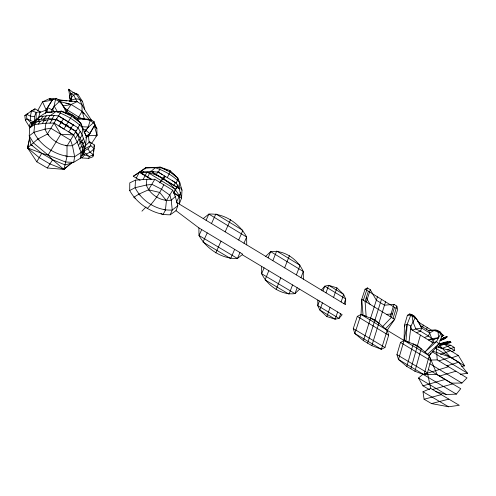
<?xml version="1.0" encoding="UTF-8"?>
<svg xmlns="http://www.w3.org/2000/svg" width="496" height="496" viewBox="0 0 496 496"><rect width="100%" height="100%" fill="white"/><g stroke="black" fill="none" stroke-linecap="round" stroke-linejoin="round"><path stroke-width="0.74" d="M34.478 121.576L34.491 116.535L36.177 112.406L40.157 111.712L38.645 117.459M29.518 138.055L27.553 147.876L36.797 161.814L47.306 167.995L63.891 169.372L66.985 156.674L67.028 145.973L75.417 132.079L75.07 131.08L71.536 128.929L70.5 129.084L68.777 131.961M36.09 119.964L36.177 112.406L31.558 110.813L24.8 115.667L25.42 120.317L29.152 126.294L30.566 127.379M129.692 190.526L129.785 182.857L135.464 180.141L146.835 179.316L154.814 179.292L172.701 190.185L175.324 196.608L177.816 205.722L176.012 210.67L170.227 214.787C154.244 215.252 137.28 204.402 129.692 190.526L135.11 187.705L146.277 185.064L152.012 184.376L161.566 189.267L169.961 195.257L171.232 200.148L172.248 210.025L170.227 214.787M317.837 300.099L317.756 305.654L319.87 310.056L326.864 316.584L335.172 319.182L339.053 318.376L342.166 314.693L242.47 254.888M180.823 192.814L179.366 196.131L179.236 204.054L181.592 197.978L181.989 190.16L179.819 182.782L177.729 177.959L170.004 170.556L160.171 167.164L145.539 167.89L133.294 176.26L140.114 180.389M58.956 126.003L60.71 123.126L60.363 122.134L56.879 120.013L52.942 119.573L51.882 120.069L51.398 119.579L48.875 119.592L47.827 120.162L45.923 123.219L45.043 129.134C49.135 139.649 61.225 146.965 72.441 145.644L77.202 142.141L79.007 139.078L79.038 137.9L77.915 135.693L77.277 135.495L77.227 134.335L75.417 132.079M85.138 145.936L89.633 141.794L94.283 144.925L94.159 148.775L92.938 156.755L88.697 158.373L81.927 157.964L80.538 157.337M135.464 180.141L135.11 187.705C141.751 201.103 157.139 211.073 172.248 210.025L177.816 205.722M33.747 124.291L33.902 121.26L39.581 116.69L46.512 112.245L61.454 111.191L72.354 115.066L80.705 122.996L86.44 136.567L85.665 144.615L84.215 151.596L82.578 154.417L84.128 147.256L85.665 144.615L81.896 134.174L77.965 127.77L58.485 115.872L50.865 115.277L39.581 116.69L37.925 119.319L32.122 124.068L32.302 125.5M42.247 123.64L43.915 120.968L43.611 120.497L40.976 120.931L39.996 121.601L39.482 121.111L37.175 121.396L31.465 125.11L29.673 127.937L29.239 135.848L30.95 144.596L41.726 153.314L52.607 159.768L65.249 164.963L73.668 162.353L80.327 158.305L81.97 155.465L82.671 148.862L81.89 146.742L81.245 146.525L79.794 149.011M84.345 149.37L84.215 151.596L82.293 152.749M428.246 330.627L435.24 329.834L437.584 330.423L440.355 332.134L440.888 333.74L438.514 337.751L431.762 338.7L429.66 332.946L421.736 328.079C419.225 323.194 416.776 317.297 411.823 314.501L410.781 315.146L407.148 324.266L405.988 341.223L404.066 340.058M80.222 131.452L78.535 134.304L78.442 135.327L79.887 137.572L80.606 137.597L82.169 134.937M146.835 179.316L146.277 185.064C150.009 194.612 160.921 201.829 171.232 200.148L175.324 196.608M160.958 213.528L162.93 214.706L165.41 210.236L166.433 200.638L172.701 190.185M133.294 176.26L139.55 172.422L145.539 167.89L155.273 167.722L160.171 167.164L170.06 171.969L177.729 177.959L177.5 180.098L176.142 183.049L179.205 188.747L181.592 197.978L173.823 193.254L177.921 184.983M46.959 112.263L47.467 107.669L52.911 99.008L56.166 98.326L59.954 100.663L67.09 111.761L77.599 118.215L90.477 119.486L94.159 121.756L95.003 124.924L88.468 135.792L86.161 137.739M93.019 156.017L93.192 154.541M93.527 151.584L93.694 150.102M94.029 147.145L94.283 144.925M78.473 145.52L80.048 142.842L80.191 141.658L79.416 139.134L79.007 139.078M31.223 126.263L31.595 123.306L26.883 118.854L26.418 114.21L30.386 116.169L34.491 116.535M81.245 146.525L81.387 145.365L80.594 142.891L80.048 142.842M413.168 315.909L414.656 316.256L415.121 317.824L411.01 325.984L408.958 342.339L404.06 340.492L400.514 342.457L396.924 354.64L398.499 359.482L406.807 366.426L414.916 371.244L424.068 374.697L427.459 372.862L430.757 360.691L429.245 355.725L417.458 345.551L404.06 340.492L404.445 325.339L407.408 315.301L409.597 313.993L411.823 314.501L413.063 322.096L415.834 328.941L420.515 331.154L428.445 336.021L431.762 338.7L428.321 339.94L433.975 339.363L438.514 337.751L438.111 332.022L437.584 330.423L428.742 330.671L420.856 325.816M80.327 158.305L81.102 152.464L82.541 149.99M51.764 112.003C51.795 106.764 57.245 104.371 59.954 100.663M81.896 134.174L82.851 128.042C75.442 120.522 65.987 114.762 55.93 111.581L50.865 115.277M51.913 110.304C55.05 106.956 54.145 102.04 56.166 98.326M83.402 138.347L81.753 141.98L82.466 144.131L82.993 144.138L84.537 141.49M83.099 143.952L82.894 145.117L83.601 147.256L84.128 147.256M411.01 325.984L407.148 324.266L404.06 340.492L398.499 359.482L424.068 374.697L429.245 355.725L430.875 353.14M45.533 112.995L46.19 110L47.467 107.669L52.074 109.752M71.542 163.116L63.891 169.372L49.91 163.959L39.215 157.641L27.553 147.876L29.593 139.252M80.606 137.597L80.364 138.62L81.375 140.839L81.958 140.808M86.093 137.944L86.44 136.567L83.979 131.75M85.38 131.632L88.22 127.001L90.477 119.486M46.134 112.722L47.467 107.669M431.873 342.11L432.735 338.96M438.514 337.751L436.499 341.601L424.967 352.03L433.033 342.823L433.988 339.32M414.916 371.244L421.203 348.781L413.236 343.957L406.807 366.426M426.591 329.505L427.161 327.478M410.868 368.838L420.41 335.104M422.673 327.093L423.249 325.066M69.149 101.178L70.655 101.345C72.515 97.216 71.126 92.783 68.646 89.23L73.538 92.634L78.015 94.513L82.541 101.544L84.847 109.535M69.756 101.438C70.581 98.121 72.738 94.872 76.248 94.073L79.689 99.33L81.914 104.644L84.711 109.635M393.092 318.401L396.837 306.113L393.973 304.346L384.487 305.207L376.346 300.198L370.32 289.732L367.393 287.922L365.068 289.199L361.758 299.243L361.045 314.483L354.826 333.492L363.413 340.64L371.826 345.638L381.362 349.283L384.952 347.498L388.659 335.308L387.178 330.286L375.007 319.821L361.045 314.483L357.287 316.392L353.276 328.588L354.826 333.492L381.362 349.283L387.178 330.286L394.649 319.35L397.693 309.312L396.837 306.113M390.203 316.634L393.973 304.346M394.475 307.328L391.406 317.372L382.757 326.486M371.826 345.638L385.547 301.822M367.629 343.145L381.492 299.324M363.413 340.64L377.425 296.819M88.697 158.373L89.317 156.463L93.484 154.715L90.08 152.235L87.972 148.887L90.787 145.545L89.633 141.794M368.367 291.233L365.081 301.277L366.153 316.436L361.045 314.483L429.245 355.725L437.088 374.561L460.728 388.709L456.351 394.128L446.313 394.512L435.376 391.53M366.308 302.027L370.32 289.732M363.351 300.216L367.393 287.922M66.687 111.916L67.344 110L71.145 104.495L77.091 101.655L81.914 104.644L82.113 111.278L84.456 119.207M340.622 313.77L339.053 318.376L317.756 305.654L319.412 301.041M344.038 303.75L345.693 298.908L343.678 294.432L336.908 287.872L328.687 285.305L324.737 286.186L321.445 290.079M337.646 311.984L335.172 319.182L319.87 310.056L322.431 302.858M341.087 301.965L343.678 294.432L328.687 285.305L326.002 292.838M326.864 316.584L330.063 307.433M333.566 297.414L336.908 287.872M323.001 291.022L324.737 286.186L345.693 298.908L345.569 304.674L176.923 202.653M439.177 331.836L440.355 332.134L442.345 334.633L438.966 343.759L429.245 355.725M297.178 287.705L294.946 293.62C281.294 295.461 267.561 285.721 261.665 273.761L261.603 266.371M300.96 277.686L303.298 271.492C297.823 259.451 284.183 249.587 270.649 251.639L265.689 256.351M292.547 284.933L289.025 294.178L265.093 279.93L268.807 270.686M296.372 274.914L300.049 265.273L276.7 251.038L272.831 260.673M276.136 289.596L280.736 277.847M284.661 267.828L289.435 255.62M442.345 334.633L438.111 332.022L434.068 330.472L429.66 332.946L428.445 336.021L424.353 337.516M407.408 315.301L410.781 315.146L415.121 317.824L417.155 320.038L421.736 328.079L420.515 331.154L416.454 332.686M29.152 126.294L30.647 122.586L33.716 122.357M264.07 267.846L261.665 273.761L294.946 293.62L299.572 289.143M268.138 257.833L270.649 251.639L303.298 271.492L303.335 279.124M70.525 163.624L63.891 169.372L52.607 159.768L48.081 155.081L33.536 142.997L29.239 135.848L33.926 132.302L45.043 129.134L50.852 128.272L70.568 140.182L72.441 145.644L74.667 156.705L73.668 162.353L65.497 162.006L48.081 155.081L41.726 153.314L27.553 147.876L28.136 146.463M57.214 111.829L61.454 111.191L71.703 116.151L80.705 122.996L75.851 131.62L77.785 134.304L78.535 134.304M239.99 252.563L237.466 258.466C222.065 259.303 206.311 248.75 199.008 235.501L198.877 227.887L176.012 210.67M243.982 243.22L246.63 237.032C239.797 223.677 224.167 213.057 208.897 214.092L203.211 218.556M234.651 249.358L230.659 258.583L203 242.11L207.216 232.891M238.688 240.021L242.848 230.392L215.878 213.943L211.482 223.56M215.791 252.898L221.011 241.168M225.159 231.83L230.572 219.647M39.283 112.71L46.19 110L52.911 99.008C60.109 99.764 64.461 106.807 66.166 113.231L67.09 111.761M201.729 229.598L199.008 235.501L237.466 258.466L242.755 254.219L198.877 227.887M206.045 220.274L208.897 214.092L246.63 237.032L246.723 244.881M178.944 196.366L180.637 192.919M176.347 202.306L179.366 196.131C172.261 182.23 156.029 171.61 140.287 171.92M163.785 184.76C159.638 193.521 153.965 201.643 147.169 208.543M177.413 187.649L178.312 185.826M177.915 184.878L173.811 192.752L179.366 196.131M173.953 185.541L175.466 182.497M78.015 94.513L73.538 92.634L70.996 93.67L69.502 96.621L70.165 100.049M160.307 182.751L162.657 178.138L164.56 175.9M163.891 179.106L165.1 176.725L159.278 182.894M156.265 174.735L157.833 171.69M152.749 172.583L153.382 171.368M147.529 177.277L150.759 171.077M94.159 121.756C91.605 125.277 86.905 127.057 85.324 131.514M143.102 179.49L147.039 171.969L175.51 189.329M142.284 174.084L143.586 171.604M144.888 169.13L145.539 167.89M136.282 178.07L139.543 171.914M70.395 101.227L71.021 100.08L75.838 98.834L79.689 99.33L82.541 101.544M37.69 110.676L42.544 101.872L48.769 98.921L53.016 99.045M154.814 179.292L148.49 189.813L138.7 194.227L133.777 197.303L135.687 198.443M167.295 177.63L170.06 171.969L170.004 170.556M77.599 118.215L76.731 119.716C83.08 118.29 91.19 118.935 95.003 124.924M36.797 161.814L41.726 153.314M82.144 147.814L83.601 145.316M89.082 142.271L88.468 135.792L94.277 125.835L97.03 135.228L91.586 143.437M75.46 138.564L77.277 135.495M72.354 115.066L66.532 124.694L66.879 125.686L70.333 127.788L71.362 127.639L73.079 124.781M27.553 147.876L37.671 139.171L47.325 134.125L55.831 120.162M60.71 123.126L61.752 122.977L65.317 125.147L65.658 126.139L63.916 129.016L59.65 126.424M36.208 122.041L34.652 124.508L33.926 132.302C41.069 146.89 58.423 157.331 74.667 156.705L81.102 152.464L77.202 142.141L73.706 134.955L60.748 134.249L48.081 155.081M62.744 111.984L61.454 111.191L56.724 118.724L57.071 119.716L60.549 121.836L61.597 121.687L63.339 118.835M49.984 123.126L51.882 120.069M50.046 115.382L48.397 118.029L48.763 118.668L51.472 118.935L52.353 118.377L54.114 115.531M42.972 116.269L41.317 118.897L41.577 119.375L43.877 119.021L46.376 115.841M38.44 124.074L39.996 121.601M37.963 121.991L39.531 119.499M32.122 124.068L33.902 121.26L35.21 120.485M34.249 110.112L35.018 108.903L40.157 111.712M47.306 167.995L52.607 159.768M56.724 118.724L56.029 119.561L52.706 119.052L52.353 118.377M63.891 169.372L65.336 167.636M81.927 157.964L84.463 154.975L83.303 152.241M78.095 118.153L82.113 111.278L71.145 104.495L60.326 101.63M141.937 211.178L146.029 206.968M385.442 328.792L394.649 319.35L361.758 299.243L363.053 315.251M428.364 369.458L451.217 383.135L461.906 383.061L467.009 377.921L437.224 359.904L430.559 360.053M25.42 120.317L26.883 118.854L33.852 122.047M427.564 354.274L438.966 343.759L436.499 341.601L433.033 342.823M85.982 137.243L89.931 133.622L86.093 130.553L84.27 131.862M45.427 113.193L46.512 112.245L52.241 112.251M443.257 339.549L446.958 336.369L447.039 337.007L445.557 338.284L440.169 340.789L443.87 337.615L446.958 336.369M48.397 118.029L47.591 118.724L45.093 118.835L44.838 118.296M441.118 336.964L443.833 335.191L441.372 336.195M429.61 389.744L422.97 385.832L418.512 378.045L422.964 374.263L437.088 374.561M41.435 118.718L40.474 119.443L38.18 119.796L37.925 119.319M95.79 136.158L97.03 135.228L96.838 128.476L94.327 123.746M81.635 155.756L83.427 154.498L89.317 156.463L83.508 151.981M29.673 127.937L34.652 124.508L45.923 123.219L54.058 123.033L73.706 134.955L69.465 132.382M43.915 120.968L44.919 120.286L47.579 119.821L47.827 120.162M86.161 136.164L89.931 133.622M24.8 115.667L27.993 113.553M30.547 111.86L35.018 108.903L31.558 110.813L30.386 116.169L30.696 120.807M443.87 337.615L440.863 339.5L447.039 337.007M443.833 335.191L441.552 336.455L442.351 336.462M84.301 149.104L90.787 145.545L94.159 148.775L90.08 152.235L85.969 154.101M84.252 150.889L87.972 148.887M423.001 391.759L430.664 388.393L459.296 405.306L448.558 406.77L431.52 403.577L424.086 399.23L423.001 391.759L448.558 406.77M439.89 340.56L445.557 338.284M407.148 324.266L404.445 325.339L404.587 326.852M439.741 343.945L443.443 342.482L447.826 341.701L450.331 341.657L450.951 342.358L447.225 343.815L442.897 344.584L440.411 344.627L439.741 343.945L447.225 343.815M440.411 344.627L447.826 341.701M442.897 344.584L450.331 341.657M438.445 347.727L438.259 346.456L444.23 344.243L450.697 345.235L454.131 347.343L454.497 350.542L451.813 351.497M450.697 345.235L441.669 348.545L438.259 346.456M440.392 354.404L450.573 350.709L458.347 355.471L464.609 365.874L461.615 366.426M447.076 349.897L454.131 347.343M451.503 357.883L458.347 355.471M33.759 122.549L31.595 123.306L32.699 124.36M438.985 360.865L450.449 357.201L458.695 362.229L467.567 373.277L460.245 374.306M446.846 365.874L458.695 362.229M448.502 366.724L424.588 374.04L425.903 374.821M439.431 376.086L455.917 371.213M422.97 385.832L445.216 379.428M432.487 389.527L452.705 383.91M424.086 399.23L441.279 394.661M431.52 403.577L448.855 399.137M63.004 106.008L71.145 104.495L65.925 103.199M52.427 100.093L42.544 101.872L46.19 110M76.266 130.628L75.237 130.783L71.709 128.631L71.362 127.639M65.658 126.139L66.7 125.99L70.159 128.092L70.5 129.084M421.736 328.079L415.834 328.941L412.449 330.237L410.31 326.622M66.532 124.694L65.497 124.849L61.938 122.679L61.597 121.687M386.514 314.377L392.46 313.912M88.468 135.792L97.03 135.228M443.443 342.482L450.951 342.358M82.082 126.778L88.22 127.001M83.322 129.648L86.347 129.778M70.655 101.345L72.087 101.413M74.946 101.55L77.091 101.655L73.699 95.114L70.996 93.67M49.538 98.995L53.363 99.367M57.958 99.808L77.091 101.655M434.068 330.472L431.638 330.243L417.384 321.451M49.526 99.008L53.301 99.423M59.334 100.093L62.353 100.428M63.866 100.595L66.886 100.93M49.519 99.107L51.007 99.479M171.988 173.476L172.763 173.681L175.826 176.471M436.189 346.654L450.573 350.709M82.026 154.039L83.427 154.498L83.117 152.291M432.531 351.056L450.449 357.201L438.073 343.747M73.972 117.874L75.088 118.265L78.473 121.297M162.638 168.361L166.551 169.855L167.586 170.767M64.015 112.431L68.274 114.08L69.136 114.911M83.415 119.313L79.019 117.18L67.344 110L63.959 107.427M418.512 378.045L446.313 394.512M422.964 374.263L456.351 394.128M30.95 144.596L32.259 145.378M37.671 139.171L38.955 139.934M65.658 155.887L66.985 156.674M353.276 328.588L384.952 347.498M396.924 354.64L427.459 372.862L430.664 388.393M138.7 194.227L139.977 194.996M164.083 209.436L165.41 210.236M429.697 363.692L461.906 383.061M47.325 134.125L48.645 134.918M65.72 145.185L67.028 145.973M149.78 190.594L148.49 189.813L159.693 192.448L166.433 200.638L165.156 199.869M34.553 121.656L35.867 122.444M82.311 150.455L83.582 151.218M357.287 316.392L388.659 335.308M400.514 342.457L430.757 360.691M43.22 118.897L45.781 120.447M79.645 140.969L82.764 142.86M370.605 318.141L378.87 323.144M60.617 121.216L62.558 122.394M65.788 124.366L68.374 125.941M70.314 127.125L71.61 127.912M140.176 172.298L151.776 179.354M150.815 179.273L139.55 172.422L150.92 171.467L158.385 172.174L176.142 183.049L172.31 180.705M432.152 351.769L467.567 373.277M410.638 329.127L433.182 342.91M151.416 171.48L180.079 188.995M58.485 115.872L73.768 125.203M435.519 348.136L464.609 365.874M444.23 344.243L454.497 350.542M79.428 122.208L80.705 122.996L82.702 129.016M162.254 174.561L158.379 172.186L159.805 169.235L160.171 167.164L161.423 167.939M409.597 313.993L410.725 314.687M365.068 289.199L396.155 308.363M89.454 119.579L82.113 111.278L84.078 113.572M95.368 126.753L96.838 128.476L94.314 124.57M85.058 110.261L91.791 120.671M54.058 123.033L60.748 134.249M366.215 297.817L370.059 304.321M52.632 109.151L54.182 111.836M54.262 106.175L57.455 111.817M70.091 98.797L68.646 89.23L69.322 90.501M68.646 89.23L69.359 90.576M180.631 187.538L181.989 190.16M428.742 330.671L429.66 332.946M177.729 177.959L178.058 180.079M436.269 346.251L437.224 359.904M179.819 182.782L179.205 188.747L150.92 171.467L155.273 167.722C164.362 170.791 173.364 175.584 179.819 182.782"/></g></svg>
